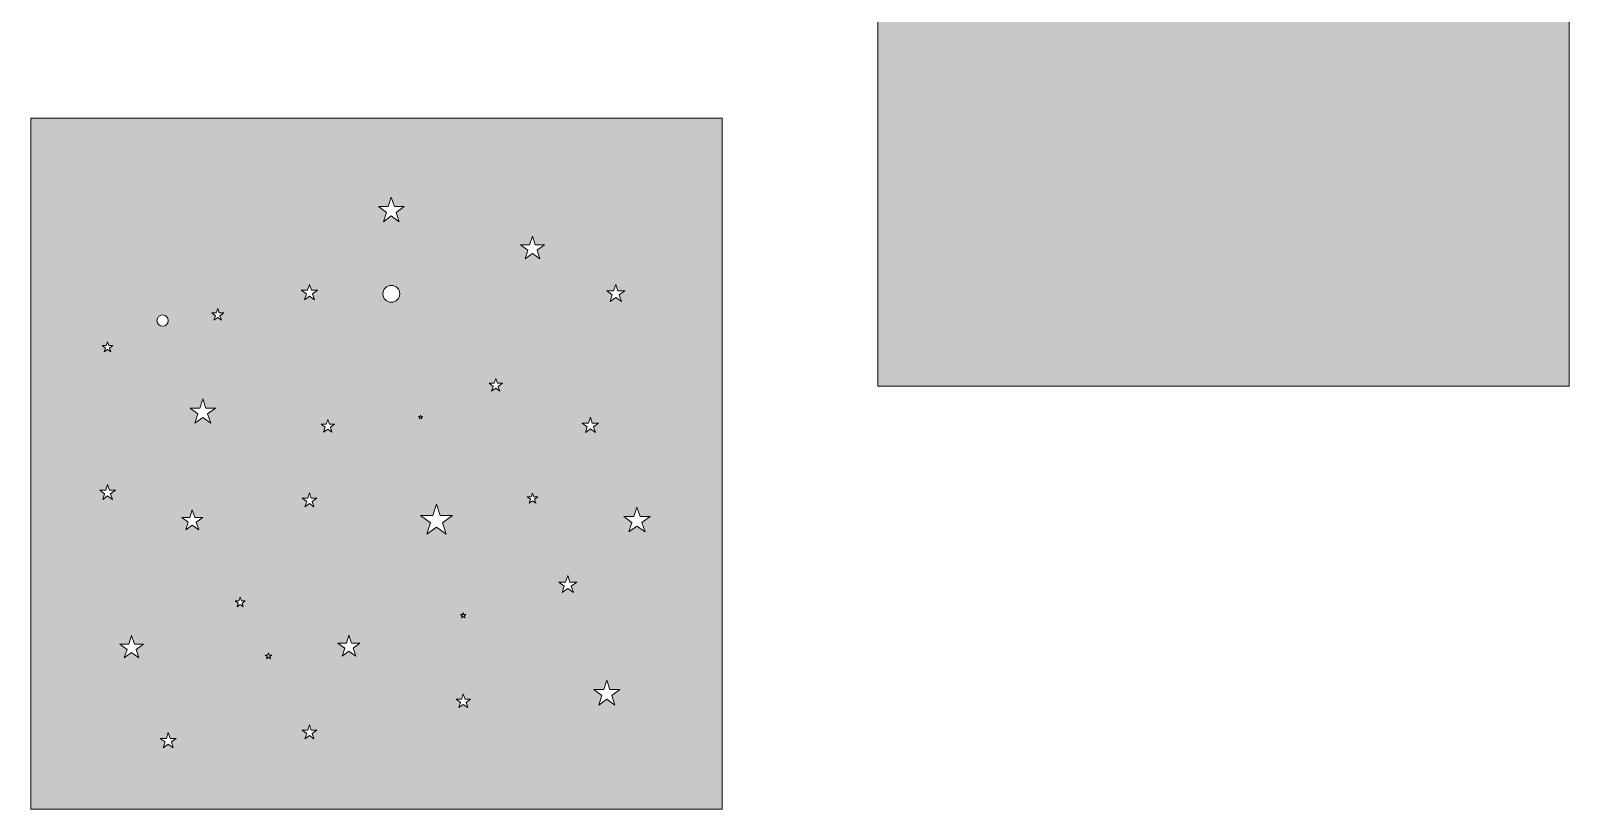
# Model space of a CAD drawing. Header units: inches. Extents: x -622 to 6982, y -2318 to 2869.
# Drawn here: x 4802 to 6982, y -2318 to -1214 of the extents above; entities that cross this region are included whole.
import ezdxf

# ---------------------------------------------------------------- set-up
doc = ezdxf.new("R2010")
doc.units = ezdxf.units.IN
doc.header["$MEASUREMENT"] = 0
doc.layers.add('Layer 1', color=7, linetype='Continuous')

msp = doc.modelspace()

# ---------------------------------------------------------------- hatches: boundary and pattern name
at = {"layer": 'Layer 1', "true_color": 0x2e80a9}
h = msp.add_hatch(color=145, dxfattribs=at)
h.dxf.hatch_style = 2
h.paths.add_polyline_path([(6981.8, -738.1), (6981.8, -1717.7), (6002.2, -1717.7), (6002.2, -738.1)])
at = {"layer": 'Layer 1', "true_color": 0x579bbb}
h = msp.add_hatch(color=153, dxfattribs=at)
h.dxf.hatch_style = 2
h.paths.add_polyline_path([(4802.2, -1338.1), (4802.2, -2317.7), (5781.8, -2317.7), (5781.8, -1338.1)])
h.paths.add_polyline_path([(5414.1, -2041.6), (5415, -2038.9), (5415.9, -2041.6), (5418.8, -2041.6), (5416.4, -2043.4), (5417.4, -2046.1), (5415, -2044.4), (5412.6, -2046.1), (5413.6, -2043.4), (5411.2, -2041.6)])
h.paths.add_polyline_path([(4909.2, -1660.4), (4911, -1654.9), (4912.8, -1660.4), (4918.6, -1660.4), (4913.9, -1663.8), (4915.7, -1669.4), (4911, -1665.9), (4906.3, -1669.4), (4908.1, -1663.8), (4903.4, -1660.4)])
h.paths.add_polyline_path([(4917.8, -1878.4), (4911, -1873.5), (4904.2, -1878.4), (4906.8, -1870.4), (4900, -1865.5), (4908.4, -1865.5), (4911, -1857.4), (4913.6, -1865.5), (4922, -1865.5), (4915.2, -1870.4)])
h.paths.add_polyline_path([(4955.4, -2103.2), (4945, -2095.6), (4934.6, -2103.2), (4938.6, -2091), (4928.2, -2083.4), (4941, -2083.4), (4945, -2071.2), (4949, -2083.4), (4961.8, -2083.4), (4951.4, -2091)])
edge = h.paths.add_edge_path()
edge.add_spline(control_points=[(4981, -1624.9), (4981, -1620.5), (4984.6, -1616.9), (4989, -1616.9), (4993.4, -1616.9), (4997, -1620.5), (4997, -1624.9), (4997, -1629.3), (4993.4, -1632.9), (4989, -1632.9), (4984.6, -1632.9), (4981, -1629.3), (4981, -1624.9)], knot_values=[0, 0, 0, 0, 1, 1, 1, 2, 2, 2, 3, 3, 3, 4, 4, 4, 4], degree=3, periodic=1)
h.paths.add_polyline_path([(5004.1, -2230.6), (4997, -2225.5), (4989.9, -2230.6), (4992.6, -2222.3), (4985.6, -2217.2), (4994.3, -2217.2), (4997, -2208.9), (4999.7, -2217.2), (5008.4, -2217.2), (5001.4, -2222.3)])
h.paths.add_polyline_path([(5040.2, -1921.4), (5031, -1914.7), (5021.8, -1921.4), (5025.3, -1910.6), (5016.1, -1903.9), (5027.5, -1903.9), (5031, -1893.1), (5034.5, -1903.9), (5045.9, -1903.9), (5036.7, -1910.6)])
h.paths.add_polyline_path([(5057.1, -1770.3), (5045.9, -1762.2), (5034.7, -1770.3), (5039, -1757.1), (5027.8, -1749), (5041.6, -1749), (5045.9, -1735.8), (5050.1, -1749), (5064, -1749), (5052.8, -1757.1)])
h.paths.add_polyline_path([(5072.3, -1624.1), (5067, -1620.3), (5061.7, -1624.1), (5063.8, -1617.9), (5058.5, -1614.1), (5065, -1614.1), (5067, -1607.9), (5069, -1614.1), (5075.5, -1614.1), (5070.2, -1617.9)])
h.paths.add_polyline_path([(5103.3, -2030.7), (5098.9, -2027.5), (5094.4, -2030.7), (5096.1, -2025.4), (5091.6, -2022.2), (5097.1, -2022.2), (5098.9, -2016.9), (5100.6, -2022.2), (5106.1, -2022.2), (5101.6, -2025.4)])
h.paths.add_polyline_path([(5141.8, -2104.4), (5139, -2102.3), (5136.2, -2104.4), (5137.3, -2101.1), (5134.4, -2099), (5137.9, -2099), (5139, -2095.7), (5140.1, -2099), (5143.6, -2099), (5140.7, -2101.1)])
h.paths.add_polyline_path([(5203.4, -2217.7), (5197, -2213), (5190.6, -2217.7), (5193.1, -2210.2), (5186.7, -2205.5), (5194.6, -2205.5), (5197, -2198), (5199.4, -2205.5), (5207.3, -2205.5), (5200.9, -2210.2)])
h.paths.add_polyline_path([(5200.9, -1881.2), (5203.4, -1888.7), (5197, -1884.1), (5190.6, -1888.7), (5193.1, -1881.2), (5186.7, -1876.6), (5194.6, -1876.6), (5197, -1869.1), (5199.4, -1876.6), (5207.3, -1876.6)])
h.paths.add_polyline_path([(5201.4, -1587), (5204.1, -1595.4), (5197, -1590.2), (5189.9, -1595.4), (5192.6, -1587), (5185.5, -1581.9), (5194.3, -1581.9), (5197, -1573.5), (5199.7, -1581.9), (5208.5, -1581.9)])
h.paths.add_polyline_path([(5228.9, -1783), (5223, -1778.7), (5217.1, -1783), (5219.4, -1776.1), (5213.5, -1771.8), (5220.8, -1771.8), (5223, -1764.9), (5225.2, -1771.8), (5232.5, -1771.8), (5226.6, -1776.1)])
h.paths.add_polyline_path([(5262.7, -2100.5), (5253, -2093.5), (5243.3, -2100.5), (5247, -2089.1), (5237.4, -2082.1), (5249.3, -2082.1), (5253, -2070.7), (5256.7, -2082.1), (5268.6, -2082.1), (5259, -2089.1)])
edge = h.paths.add_edge_path()
edge.add_spline(control_points=[(5313, -1598.9), (5306.4, -1598.9), (5301, -1593.5), (5301, -1586.9), (5301, -1580.3), (5306.4, -1574.9), (5313, -1574.9), (5319.6, -1574.9), (5325, -1580.3), (5325, -1586.9), (5325, -1593.5), (5319.6, -1598.9), (5313, -1598.9)], knot_values=[0, 0, 0, 0, 1, 1, 1, 2, 2, 2, 3, 3, 3, 4, 4, 4, 4], degree=3, periodic=1)
h.paths.add_polyline_path([(5319.9, -1471.5), (5324.2, -1484.7), (5313, -1476.5), (5301.8, -1484.7), (5306.1, -1471.5), (5294.8, -1463.3), (5308.7, -1463.3), (5313, -1450.1), (5317.3, -1463.3), (5331.2, -1463.3)])
h.paths.add_polyline_path([(5351.6, -1760.9), (5353.8, -1760.9), (5354.5, -1758.8), (5355.2, -1760.9), (5357.4, -1760.9), (5355.6, -1762.2), (5356.3, -1764.3), (5354.5, -1763), (5352.7, -1764.3), (5353.4, -1762.2)])
h.paths.add_polyline_path([(5390.9, -1927.9), (5377, -1917.8), (5363.1, -1927.9), (5368.4, -1911.5), (5354.5, -1901.4), (5371.7, -1901.4), (5377, -1885.1), (5382.3, -1901.4), (5399.5, -1901.4), (5385.6, -1911.5)])
h.paths.add_polyline_path([(5421.3, -2173.6), (5415, -2169), (5408.7, -2173.6), (5411.1, -2166.2), (5404.8, -2161.6), (5412.6, -2161.6), (5415, -2154.1), (5417.4, -2161.6), (5425.2, -2161.6), (5418.9, -2166.2)])
h.paths.add_polyline_path([(5466.9, -1725), (5461, -1720.7), (5455.1, -1725), (5457.4, -1718.1), (5451.5, -1713.8), (5458.8, -1713.8), (5461, -1706.9), (5463.2, -1713.8), (5470.5, -1713.8), (5464.6, -1718.1)])
h.paths.add_polyline_path([(5517.6, -1883.6), (5513, -1880.2), (5508.4, -1883.6), (5510.2, -1878.2), (5505.6, -1874.8), (5511.2, -1874.8), (5513, -1869.4), (5514.8, -1874.8), (5520.4, -1874.8), (5515.8, -1878.2)])
h.paths.add_polyline_path([(5523.5, -1537.4), (5513, -1529.7), (5502.5, -1537.4), (5506.5, -1525), (5496, -1517.4), (5509, -1517.4), (5513, -1505), (5517, -1517.4), (5530, -1517.4), (5519.5, -1525)])
h.paths.add_polyline_path([(5570.9, -2010.5), (5563, -2004.7), (5555.1, -2010.5), (5558.1, -2001.2), (5550.3, -1995.5), (5560, -1995.5), (5563, -1986.2), (5566, -1995.5), (5575.7, -1995.5), (5567.9, -2001.2)])
h.paths.add_polyline_path([(5587.9, -1783.7), (5590.6, -1775.4), (5583.5, -1770.2), (5592.3, -1770.2), (5595, -1761.9), (5597.7, -1770.2), (5606.5, -1770.2), (5599.4, -1775.4), (5602.1, -1783.7), (5595, -1778.5)])
h.paths.add_polyline_path([(5629.7, -2169.9), (5618.2, -2161.6), (5606.8, -2169.9), (5611.2, -2156.4), (5599.7, -2148.1), (5613.9, -2148.1), (5618.2, -2134.6), (5622.6, -2148.1), (5636.8, -2148.1), (5625.3, -2156.4)])
h.paths.add_polyline_path([(5631, -1592), (5623.1, -1597.7), (5626.1, -1588.5), (5618.2, -1582.7), (5628, -1582.7), (5631, -1573.5), (5634, -1582.7), (5643.8, -1582.7), (5635.9, -1588.5), (5638.9, -1597.7)])
h.paths.add_polyline_path([(5672.5, -1924.5), (5661, -1916.2), (5649.5, -1924.5), (5653.9, -1911), (5642.4, -1902.7), (5656.6, -1902.7), (5661, -1889.2), (5665.4, -1902.7), (5679.6, -1902.7), (5668.1, -1911)])

# ---------------------------------------------------------------- linework, layer by layer
at = {"layer": 'Layer 1', "lineweight": 0}
for points in [[(6981.8, -738.1), (6981.8, -1717.7), (6002.2, -1717.7), (6002.2, -738.1), (6981.8, -738.1)], [(4802.2, -1338.1), (4802.2, -2317.7), (5781.8, -2317.7), (5781.8, -1338.1), (4802.2, -1338.1)], [(5319.9, -1471.5), (5324.2, -1484.7), (5313, -1476.5), (5301.8, -1484.7), (5306.1, -1471.5), (5294.8, -1463.3), (5308.7, -1463.3), (5313, -1450.1), (5317.3, -1463.3), (5331.2, -1463.3), (5319.9, -1471.5)], [(5523.5, -1537.4), (5513, -1529.7), (5502.5, -1537.4), (5506.5, -1525), (5496, -1517.4), (5509, -1517.4), (5513, -1505), (5517, -1517.4), (5530, -1517.4), (5519.5, -1525), (5523.5, -1537.4)], [(5201.4, -1587), (5204.1, -1595.4), (5197, -1590.2), (5189.9, -1595.4), (5192.6, -1587), (5185.5, -1581.9), (5194.3, -1581.9), (5197, -1573.5), (5199.7, -1581.9), (5208.5, -1581.9), (5201.4, -1587)], [(5631, -1592), (5623.1, -1597.7), (5626.1, -1588.5), (5618.2, -1582.7), (5628, -1582.7), (5631, -1573.5), (5634, -1582.7), (5643.8, -1582.7), (5635.9, -1588.5), (5638.9, -1597.7), (5631, -1592)], [(5072.3, -1624.1), (5067, -1620.3), (5061.7, -1624.1), (5063.8, -1617.9), (5058.5, -1614.1), (5065, -1614.1), (5067, -1607.9), (5069, -1614.1), (5075.5, -1614.1), (5070.2, -1617.9), (5072.3, -1624.1)], [(4909.2, -1660.4), (4911, -1654.9), (4912.8, -1660.4), (4918.6, -1660.4), (4913.9, -1663.8), (4915.7, -1669.4), (4911, -1665.9), (4906.3, -1669.4), (4908.1, -1663.8), (4903.4, -1660.4), (4909.2, -1660.4)], [(5466.9, -1725), (5461, -1720.7), (5455.1, -1725), (5457.4, -1718.1), (5451.5, -1713.8), (5458.8, -1713.8), (5461, -1706.9), (5463.2, -1713.8), (5470.5, -1713.8), (5464.6, -1718.1), (5466.9, -1725)], [(5057.1, -1770.3), (5045.9, -1762.2), (5034.7, -1770.3), (5039, -1757.1), (5027.8, -1749), (5041.6, -1749), (5045.9, -1735.8), (5050.1, -1749), (5064, -1749), (5052.8, -1757.1), (5057.1, -1770.3)], [(5228.9, -1783), (5223, -1778.7), (5217.1, -1783), (5219.4, -1776.1), (5213.5, -1771.8), (5220.8, -1771.8), (5223, -1764.9), (5225.2, -1771.8), (5232.5, -1771.8), (5226.6, -1776.1), (5228.9, -1783)], [(5351.6, -1760.9), (5353.8, -1760.9), (5354.5, -1758.8), (5355.2, -1760.9), (5357.4, -1760.9), (5355.6, -1762.2), (5356.3, -1764.3), (5354.5, -1763), (5352.7, -1764.3), (5353.4, -1762.2), (5351.6, -1760.9)], [(5587.9, -1783.7), (5590.6, -1775.4), (5583.5, -1770.2), (5592.3, -1770.2), (5595, -1761.9), (5597.7, -1770.2), (5606.5, -1770.2), (5599.4, -1775.4), (5602.1, -1783.7), (5595, -1778.5), (5587.9, -1783.7)], [(4917.8, -1878.4), (4911, -1873.5), (4904.2, -1878.4), (4906.8, -1870.4), (4900, -1865.5), (4908.4, -1865.5), (4911, -1857.4), (4913.6, -1865.5), (4922, -1865.5), (4915.2, -1870.4), (4917.8, -1878.4)], [(5200.9, -1881.2), (5203.4, -1888.7), (5197, -1884.1), (5190.6, -1888.7), (5193.1, -1881.2), (5186.7, -1876.6), (5194.6, -1876.6), (5197, -1869.1), (5199.4, -1876.6), (5207.3, -1876.6), (5200.9, -1881.2)], [(5517.6, -1883.6), (5513, -1880.2), (5508.4, -1883.6), (5510.2, -1878.2), (5505.6, -1874.8), (5511.2, -1874.8), (5513, -1869.4), (5514.8, -1874.8), (5520.4, -1874.8), (5515.8, -1878.2), (5517.6, -1883.6)], [(5040.2, -1921.4), (5031, -1914.7), (5021.8, -1921.4), (5025.3, -1910.6), (5016.1, -1903.9), (5027.5, -1903.9), (5031, -1893.1), (5034.5, -1903.9), (5045.9, -1903.9), (5036.7, -1910.6), (5040.2, -1921.4)], [(5390.9, -1927.9), (5377, -1917.8), (5363.1, -1927.9), (5368.4, -1911.5), (5354.5, -1901.4), (5371.7, -1901.4), (5377, -1885.1), (5382.3, -1901.4), (5399.5, -1901.4), (5385.6, -1911.5), (5390.9, -1927.9)], [(5672.5, -1924.5), (5661, -1916.2), (5649.5, -1924.5), (5653.9, -1911), (5642.4, -1902.7), (5656.6, -1902.7), (5661, -1889.2), (5665.4, -1902.7), (5679.6, -1902.7), (5668.1, -1911), (5672.5, -1924.5)], [(5570.9, -2010.5), (5563, -2004.7), (5555.1, -2010.5), (5558.1, -2001.2), (5550.3, -1995.5), (5560, -1995.5), (5563, -1986.2), (5566, -1995.5), (5575.7, -1995.5), (5567.9, -2001.2), (5570.9, -2010.5)], [(5103.3, -2030.7), (5098.9, -2027.5), (5094.4, -2030.7), (5096.1, -2025.4), (5091.6, -2022.2), (5097.1, -2022.2), (5098.9, -2016.9), (5100.6, -2022.2), (5106.1, -2022.2), (5101.6, -2025.4), (5103.3, -2030.7)], [(5414.1, -2041.6), (5415, -2038.9), (5415.9, -2041.6), (5418.8, -2041.6), (5416.4, -2043.4), (5417.4, -2046.1), (5415, -2044.4), (5412.6, -2046.1), (5413.6, -2043.4), (5411.2, -2041.6), (5414.1, -2041.6)], [(4955.4, -2103.2), (4945, -2095.6), (4934.6, -2103.2), (4938.6, -2091), (4928.2, -2083.4), (4941, -2083.4), (4945, -2071.2), (4949, -2083.4), (4961.8, -2083.4), (4951.4, -2091), (4955.4, -2103.2)], [(5262.7, -2100.5), (5253, -2093.5), (5243.3, -2100.5), (5247, -2089.1), (5237.4, -2082.1), (5249.3, -2082.1), (5253, -2070.7), (5256.7, -2082.1), (5268.6, -2082.1), (5259, -2089.1), (5262.7, -2100.5)], [(5141.8, -2104.4), (5139, -2102.3), (5136.2, -2104.4), (5137.3, -2101.1), (5134.4, -2099), (5137.9, -2099), (5139, -2095.7), (5140.1, -2099), (5143.6, -2099), (5140.7, -2101.1), (5141.8, -2104.4)], [(5629.7, -2169.9), (5618.2, -2161.6), (5606.8, -2169.9), (5611.2, -2156.4), (5599.7, -2148.1), (5613.9, -2148.1), (5618.2, -2134.6), (5622.6, -2148.1), (5636.8, -2148.1), (5625.3, -2156.4), (5629.7, -2169.9)], [(5421.3, -2173.6), (5415, -2169), (5408.7, -2173.6), (5411.1, -2166.2), (5404.8, -2161.6), (5412.6, -2161.6), (5415, -2154.1), (5417.4, -2161.6), (5425.2, -2161.6), (5418.9, -2166.2), (5421.3, -2173.6)], [(5203.4, -2217.7), (5197, -2213), (5190.6, -2217.7), (5193.1, -2210.2), (5186.7, -2205.5), (5194.6, -2205.5), (5197, -2198), (5199.4, -2205.5), (5207.3, -2205.5), (5200.9, -2210.2), (5203.4, -2217.7)], [(5004.1, -2230.6), (4997, -2225.5), (4989.9, -2230.6), (4992.6, -2222.3), (4985.6, -2217.2), (4994.3, -2217.2), (4997, -2208.9), (4999.7, -2217.2), (5008.4, -2217.2), (5001.4, -2222.3), (5004.1, -2230.6)]]:
    msp.add_lwpolyline(points, dxfattribs=at)
for points in [[(5313, -1598.9), (5306.4, -1598.9), (5301, -1593.5), (5301, -1586.9), (5301, -1580.3), (5306.4, -1574.9), (5313, -1574.9), (5319.6, -1574.9), (5325, -1580.3), (5325, -1586.9), (5325, -1593.5), (5319.6, -1598.9), (5313, -1598.9)], [(4981, -1624.9), (4981, -1620.5), (4984.6, -1616.9), (4989, -1616.9), (4993.4, -1616.9), (4997, -1620.5), (4997, -1624.9), (4997, -1629.3), (4993.4, -1632.9), (4989, -1632.9), (4984.6, -1632.9), (4981, -1629.3), (4981, -1624.9)]]:
    msp.add_open_spline(points, degree=3, knots=[0, 0, 0, 0, 1, 1, 1, 2, 2, 2, 3, 3, 3, 4, 4, 4, 4], dxfattribs=at)

doc.saveas('drawing.dxf')
